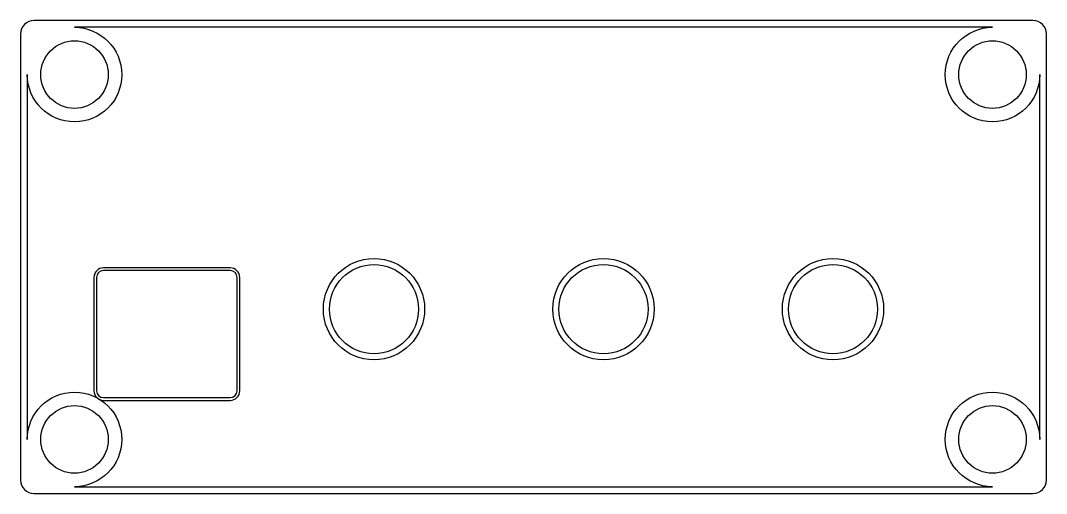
# Model space of a CAD drawing. Header units: millimetres. Extents: x -38 to 38, y -17.5 to 17.5.
import ezdxf

# ---------------------------------------------------------------- set-up
doc = ezdxf.new("R2010")
doc.units = ezdxf.units.MM
doc.layers.get('0').update_dxf_attribs({"linetype": 'CONTINUOUS'})

msp = doc.modelspace()

# ---------------------------------------------------------------- linework, layer by layer
for points in [[(-38, 16.5), (-38, -16.5, 0.41421356), (-37, -17.5), (37, -17.5, 0.41421356), (38, -16.5), (38, 16.5, 0.41421356), (37, 17.5), (-37, 17.5, 0.41421356)], [(-37.5, 13.5), (-37.5, -13.5, -2.41421356), (-34, -17), (34, -17, -2.41421356), (37.5, -13.5), (37.5, 13.5, -2.41421356), (34, 17), (-34, 17, -2.41421356)], [(-21.76, -1.50822, 0.41421356), (-22.46, -0.80822), (-31.86, -0.80822, 0.41421356), (-32.56, -1.50822), (-32.56, -9.90822, 0.41421356), (-31.86, -10.60822), (-22.46, -10.60822, 0.41421356), (-21.76, -9.90822)], [(-32.36, -9.90822, 0.41421356), (-31.86, -10.40822), (-22.46, -10.40822, 0.41421356), (-21.96, -9.90822), (-21.96, -1.50822, 0.41421356), (-22.46, -1.00822), (-31.86, -1.00822, 0.41421356), (-32.36, -1.50822)]]:
    msp.add_lwpolyline(points, format="xyb", close=True)
for centre, radius in [((-34, 13.5), 2.5), ((34, 13.5), 2.5), ((-11.815, -3.85822), 3.75), ((-11.815, -3.85822), 3.3), ((5.185, -3.85822), 3.75), ((5.185, -3.85822), 3.3), ((22.185, -3.85822), 3.75), ((22.185, -3.85822), 3.3), ((-34, -13.5), 2.5), ((34, -13.5), 2.5)]:
    msp.add_circle(centre, radius)

doc.saveas('drawing.dxf')
